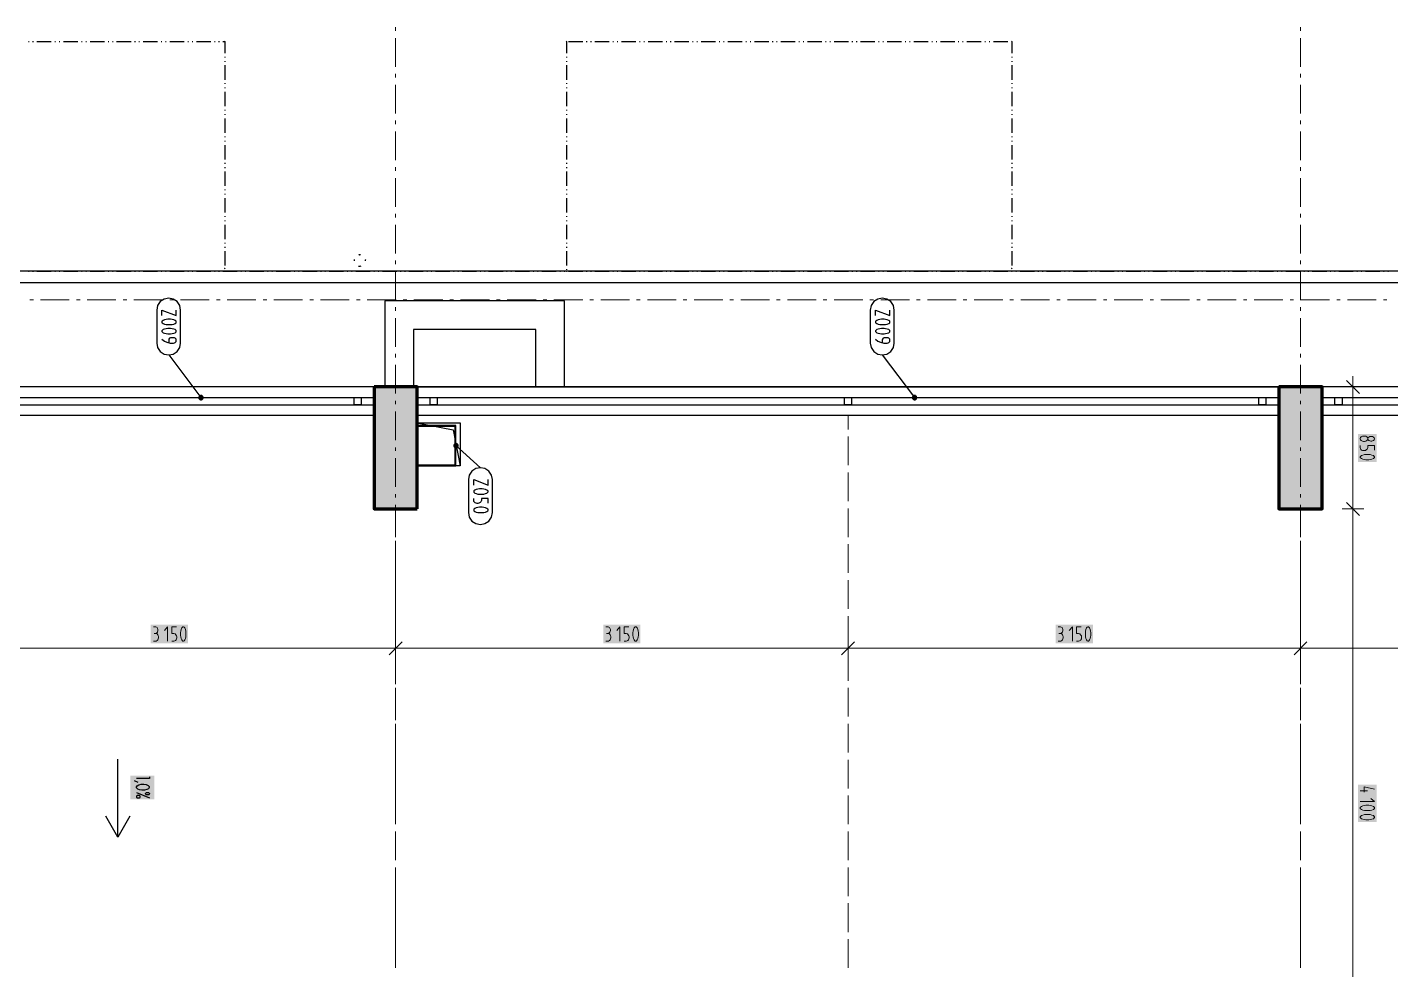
# Model space of a CAD drawing. Header units: millimetres. Extents: x 0 to 594, y 0 to 420.
# Drawn here: x 279.8 to 354.6, y 264.5 to 316.1 of the extents above; entities that cross this region are included whole.
import ezdxf

# ---------------------------------------------------------------- set-up
doc = ezdxf.new("R2010")
doc.units = ezdxf.units.MM
doc.header["$LTSCALE"] = 8
for name, color, linetype in [('PDF_2D-spady', 7, 'Continuous'), ('PDF_CTU', 7, 'Continuous'), ('PDF_Dokresleni nad rovinou rezu', 7, 'Continuous'), ('PDF_Dopravni znaceni', 7, 'Continuous'), ('PDF_Klempirske vyrobky', 7, 'Continuous'), ('PDF_Koty delkove', 7, 'Continuous'), ('PDF_Obecne 0.25', 7, 'Continuous'), ('PDF_Osy hlavni', 7, 'Continuous'), ('PDF_Popis Zamecnicke vyrobky', 7, 'Continuous'), ('PDF_Prostupy', 7, 'Continuous'), ('PDF_Rastr', 7, 'Continuous'), ('PDF_Steny vnitrni', 7, 'Continuous'), ('PDF_Zamecnicke vyrobky', 7, 'Continuous')]:
    doc.layers.add(name, color=color, linetype=linetype)

msp = doc.modelspace()

# ---------------------------------------------------------------- linework, layer by layer
at = {"layer": 'PDF_2D-spady', "lineweight": 25}
for points in [[(285.451, 272.883), (284.795, 271.746), (284.795, 276.011)], [(285.688, 274.842), (285.877, 274.759)], [(286.515, 275.043), (286.515, 274.96), (285.806, 274.96)], [(285.806, 274.192), (286.515, 273.885)], [(285.983, 273.897), (286.007, 273.92), (286.019, 273.944), (286.019, 273.968), (286.007, 273.991), (285.983, 274.015), (285.948, 274.027), (285.877, 274.027), (285.842, 274.015), (285.818, 273.991), (285.806, 273.968)], [(285.806, 273.968), (285.806, 273.944), (285.818, 273.92), (285.842, 273.897), (285.877, 273.885), (285.948, 273.885), (285.983, 273.897)], [(284.795, 271.746), (284.138, 272.883)]]:
    msp.add_lwpolyline(points, dxfattribs=at)
msp.add_lwpolyline([(286.374, 274.05), (286.337, 274.062), (286.314, 274.085), (286.302, 274.109), (286.302, 274.133), (286.314, 274.156), (286.337, 274.18), (286.374, 274.192), (286.444, 274.192), (286.479, 274.18), (286.503, 274.156), (286.515, 274.133), (286.515, 274.109), (286.503, 274.085), (286.479, 274.062), (286.444, 274.05)], close=True, dxfattribs=at)
msp.add_ellipse((286.16, 274.476), major_axis=(0.358, 0), ratio=0.464597, start_param=4.973928205237162, end_param=11.25711351241675, dxfattribs=at)
at = {"layer": 'PDF_2D-spady', "color": 7, "lineweight": 25, "true_color": 0xffffff, "transparency": 33554559}
msp.add_solid([(285.475, 275.114), (285.475, 273.814), (286.798, 275.114), (286.798, 273.814)], dxfattribs=at)
at = {"layer": 'PDF_CTU', "lineweight": 25}
for points in [[(396.91, 302.764), (99.429, 302.764)], [(396.91, 302.134), (99.429, 302.134)]]:
    msp.add_lwpolyline(points, dxfattribs=at)
at = {"layer": 'PDF_Dokresleni nad rovinou rezu', "lineweight": 25}
for points in [[(279.882, 315.36), (279.921, 315.36)], [(280.118, 315.36), (280.157, 315.36)], [(280.354, 315.36), (281.142, 315.36)], [(281.339, 315.36), (281.378, 315.36)], [(281.575, 315.36), (281.614, 315.36)], [(281.811, 315.36), (282.598, 315.36)], [(282.795, 315.36), (282.835, 315.36)], [(283.031, 315.36), (283.071, 315.36)], [(283.268, 315.36), (284.055, 315.36)], [(284.252, 315.36), (284.291, 315.36)], [(284.488, 315.36), (284.527, 315.36)], [(284.724, 315.36), (285.512, 315.36)], [(285.709, 315.36), (285.748, 315.36)], [(285.945, 315.36), (285.984, 315.36)], [(286.181, 315.36), (286.968, 315.36)], [(287.165, 315.36), (287.205, 315.36)], [(287.402, 315.36), (287.441, 315.36)], [(287.638, 315.36), (288.425, 315.36)], [(288.622, 315.36), (288.661, 315.36)], [(288.858, 315.36), (288.898, 315.36)], [(289.094, 315.36), (289.882, 315.36)], [(290.079, 315.36), (290.118, 315.36)], [(290.315, 315.36), (290.354, 315.36)], [(290.551, 315.36), (290.65, 315.36), (290.65, 314.724)], [(309.39, 315.36), (309.39, 314.724)], [(309.488, 315.36), (310.276, 315.36)], [(310.472, 315.36), (310.512, 315.36)], [(310.709, 315.36), (310.748, 315.36)], [(310.945, 315.36), (311.732, 315.36)], [(311.929, 315.36), (311.968, 315.36)], [(312.165, 315.36), (312.205, 315.36)], [(312.401, 315.36), (313.189, 315.36)], [(313.386, 315.36), (313.425, 315.36)], [(313.622, 315.36), (313.661, 315.36)], [(313.858, 315.36), (314.646, 315.36)], [(314.842, 315.36), (314.882, 315.36)], [(315.079, 315.36), (315.118, 315.36)], [(315.315, 315.36), (316.102, 315.36)], [(316.299, 315.36), (316.338, 315.36)], [(316.535, 315.36), (316.575, 315.36)], [(316.772, 315.36), (317.559, 315.36)], [(317.756, 315.36), (317.795, 315.36)], [(317.992, 315.36), (318.031, 315.36)], [(318.228, 315.36), (319.016, 315.36)], [(319.212, 315.36), (319.252, 315.36)], [(319.449, 315.36), (319.488, 315.36)], [(319.685, 315.36), (320.472, 315.36)], [(320.669, 315.36), (320.709, 315.36)], [(320.905, 315.36), (320.945, 315.36)], [(321.142, 315.36), (321.929, 315.36)], [(322.126, 315.36), (322.165, 315.36)], [(322.362, 315.36), (322.401, 315.36)], [(322.598, 315.36), (323.386, 315.36)], [(323.583, 315.36), (323.622, 315.36)], [(323.819, 315.36), (323.858, 315.36)], [(324.055, 315.36), (324.842, 315.36)], [(325.039, 315.36), (325.079, 315.36)], [(325.275, 315.36), (325.315, 315.36)], [(325.512, 315.36), (326.299, 315.36)], [(326.496, 315.36), (326.535, 315.36)], [(326.732, 315.36), (326.772, 315.36)], [(326.968, 315.36), (327.756, 315.36)], [(327.953, 315.36), (327.992, 315.36)], [(328.189, 315.36), (328.228, 315.36)], [(328.425, 315.36), (329.212, 315.36)], [(329.409, 315.36), (329.449, 315.36)], [(329.646, 315.36), (329.685, 315.36)], [(329.882, 315.36), (330.669, 315.36)], [(330.866, 315.36), (330.905, 315.36)], [(331.102, 315.36), (331.142, 315.36)], [(331.338, 315.36), (332.126, 315.36)], [(332.323, 315.36), (332.362, 315.36)], [(332.559, 315.36), (332.598, 315.36)], [(332.795, 315.36), (333.583, 315.36)], [(333.779, 315.36), (333.8, 315.36), (333.8, 314.724)], [(290.65, 314.528), (290.65, 314.488)], [(290.65, 314.291), (290.65, 314.252)], [(290.65, 314.055), (290.65, 313.268)], [(309.39, 314.528), (309.39, 314.488)], [(309.39, 314.291), (309.39, 314.252)], [(309.39, 314.055), (309.39, 313.268)], [(333.8, 314.528), (333.8, 314.488)], [(333.8, 314.291), (333.8, 314.252)], [(333.8, 314.055), (333.8, 313.268)], [(290.65, 313.071), (290.65, 313.032)], [(290.65, 312.835), (290.65, 312.795)], [(290.65, 312.599), (290.65, 311.811)], [(309.39, 313.071), (309.39, 313.032)], [(309.39, 312.835), (309.39, 312.795)], [(309.39, 312.599), (309.39, 311.811)], [(333.8, 313.071), (333.8, 313.032)], [(333.8, 312.835), (333.8, 312.795)], [(333.8, 312.599), (333.8, 311.811)], [(290.65, 311.614), (290.65, 311.575)], [(290.65, 311.378), (290.65, 311.339)], [(290.65, 311.142), (290.65, 310.354)], [(309.39, 311.614), (309.39, 311.575)], [(309.39, 311.378), (309.39, 311.339)], [(309.39, 311.142), (309.39, 310.354)], [(333.8, 311.614), (333.8, 311.575)], [(333.8, 311.378), (333.8, 311.339)], [(333.8, 311.142), (333.8, 310.354)], [(290.65, 310.158), (290.65, 310.118)], [(290.65, 309.921), (290.65, 309.882)], [(290.65, 309.685), (290.65, 308.898)], [(309.39, 310.158), (309.39, 310.118)], [(309.39, 309.921), (309.39, 309.882)], [(309.39, 309.685), (309.39, 308.898)], [(333.8, 310.158), (333.8, 310.118)], [(333.8, 309.921), (333.8, 309.882)], [(333.8, 309.685), (333.8, 308.898)], [(290.65, 308.701), (290.65, 308.661)], [(290.65, 308.465), (290.65, 308.425)], [(290.65, 308.228), (290.65, 307.441)], [(309.39, 308.701), (309.39, 308.661)], [(309.39, 308.465), (309.39, 308.425)], [(309.39, 308.228), (309.39, 307.441)], [(333.8, 308.701), (333.8, 308.661)], [(333.8, 308.465), (333.8, 308.425)], [(333.8, 308.228), (333.8, 307.441)], [(290.65, 307.244), (290.65, 307.205)], [(309.39, 307.244), (309.39, 307.205)], [(333.8, 307.244), (333.8, 307.205)], [(290.65, 307.008), (290.65, 306.969)], [(290.65, 306.772), (290.65, 305.984)], [(309.39, 307.008), (309.39, 306.969)], [(309.39, 306.772), (309.39, 305.984)], [(333.8, 307.008), (333.8, 306.969)], [(333.8, 306.772), (333.8, 305.984)], [(290.65, 305.787), (290.65, 305.748)], [(309.39, 305.787), (309.39, 305.748)], [(333.8, 305.787), (333.8, 305.748)], [(290.65, 305.551), (290.65, 305.512)], [(290.65, 305.315), (290.65, 304.528)], [(309.39, 305.551), (309.39, 305.512)], [(309.39, 305.315), (309.39, 304.528)], [(333.8, 305.551), (333.8, 305.512)], [(333.8, 305.315), (333.8, 304.528)], [(290.65, 304.331), (290.65, 304.291)], [(309.39, 304.331), (309.39, 304.291)], [(333.8, 304.331), (333.8, 304.291)], [(290.65, 304.095), (290.65, 304.055)], [(290.65, 303.858), (290.65, 303.071)], [(309.39, 304.095), (309.39, 304.055)], [(309.39, 303.858), (309.39, 303.071)], [(333.8, 304.095), (333.8, 304.055)], [(333.8, 303.858), (333.8, 303.071)], [(279.882, 302.764), (279.921, 302.764)], [(280.118, 302.764), (280.157, 302.764)], [(280.354, 302.764), (281.142, 302.764)], [(281.339, 302.764), (281.378, 302.764)], [(281.575, 302.764), (281.614, 302.764)], [(281.811, 302.764), (282.598, 302.764)], [(282.795, 302.764), (282.835, 302.764)], [(283.031, 302.764), (283.071, 302.764)], [(283.268, 302.764), (284.055, 302.764)], [(284.252, 302.764), (284.291, 302.764)], [(284.488, 302.764), (284.527, 302.764)], [(284.724, 302.764), (285.512, 302.764)], [(285.709, 302.764), (285.748, 302.764)], [(285.945, 302.764), (285.984, 302.764)], [(286.181, 302.764), (286.968, 302.764)], [(287.165, 302.764), (287.205, 302.764)], [(287.402, 302.764), (287.441, 302.764)], [(287.638, 302.764), (288.425, 302.764)], [(288.622, 302.764), (288.661, 302.764)], [(288.858, 302.764), (288.898, 302.764)], [(289.094, 302.764), (289.882, 302.764)], [(290.079, 302.764), (290.118, 302.764)], [(290.315, 302.764), (290.354, 302.764)], [(290.551, 302.764), (291.339, 302.764)], [(291.535, 302.764), (291.575, 302.764)], [(291.772, 302.764), (291.811, 302.764)], [(292.008, 302.764), (292.795, 302.764)], [(292.992, 302.764), (293.031, 302.764)], [(293.228, 302.764), (293.268, 302.764)], [(293.464, 302.764), (294.252, 302.764)], [(294.449, 302.764), (294.488, 302.764)], [(294.685, 302.764), (294.724, 302.764)], [(294.921, 302.764), (295.709, 302.764)], [(295.905, 302.764), (295.945, 302.764)], [(296.142, 302.764), (296.181, 302.764)], [(296.378, 302.764), (297.165, 302.764)], [(297.362, 302.764), (297.401, 302.764)], [(297.598, 302.764), (297.638, 302.764)], [(297.835, 302.764), (298.622, 302.764)], [(298.819, 302.764), (298.858, 302.764)], [(299.055, 302.764), (299.094, 302.764)], [(299.291, 302.764), (300.079, 302.764)], [(300.276, 302.764), (300.315, 302.764)], [(300.512, 302.764), (300.551, 302.764)], [(300.748, 302.764), (301.535, 302.764)], [(301.732, 302.764), (301.772, 302.764)], [(301.968, 302.764), (302.008, 302.764)], [(302.205, 302.764), (302.992, 302.764)], [(303.189, 302.764), (303.228, 302.764)], [(303.425, 302.764), (303.464, 302.764)], [(303.661, 302.764), (304.449, 302.764)], [(304.646, 302.764), (304.685, 302.764)], [(304.882, 302.764), (304.921, 302.764)], [(305.118, 302.764), (305.905, 302.764)], [(306.102, 302.764), (306.142, 302.764)], [(306.339, 302.764), (306.378, 302.764)], [(306.575, 302.764), (307.362, 302.764)], [(307.559, 302.764), (307.598, 302.764)], [(307.795, 302.764), (307.835, 302.764)], [(308.031, 302.764), (308.819, 302.764)], [(309.016, 302.764), (309.055, 302.764)], [(309.252, 302.764), (309.291, 302.764)], [(309.39, 302.874), (309.39, 302.835)], [(309.488, 302.764), (310.276, 302.764)], [(310.472, 302.764), (310.512, 302.764)], [(310.709, 302.764), (310.748, 302.764)], [(310.945, 302.764), (311.732, 302.764)], [(311.929, 302.764), (311.968, 302.764)], [(312.165, 302.764), (312.205, 302.764)], [(312.401, 302.764), (313.189, 302.764)], [(313.386, 302.764), (313.425, 302.764)], [(313.622, 302.764), (313.661, 302.764)], [(313.858, 302.764), (314.646, 302.764)], [(314.842, 302.764), (314.882, 302.764)], [(315.079, 302.764), (315.118, 302.764)], [(315.315, 302.764), (316.102, 302.764)], [(316.299, 302.764), (316.338, 302.764)], [(316.535, 302.764), (316.575, 302.764)], [(316.772, 302.764), (317.559, 302.764)], [(317.756, 302.764), (317.795, 302.764)], [(317.992, 302.764), (318.031, 302.764)], [(318.228, 302.764), (319.016, 302.764)], [(319.212, 302.764), (319.252, 302.764)], [(319.449, 302.764), (319.488, 302.764)], [(319.685, 302.764), (320.472, 302.764)], [(320.669, 302.764), (320.709, 302.764)], [(320.905, 302.764), (320.945, 302.764)], [(321.142, 302.764), (321.929, 302.764)], [(322.126, 302.764), (322.165, 302.764)], [(322.362, 302.764), (322.401, 302.764)], [(322.598, 302.764), (323.386, 302.764)], [(323.583, 302.764), (323.622, 302.764)], [(323.819, 302.764), (323.858, 302.764)], [(324.055, 302.764), (324.842, 302.764)], [(325.039, 302.764), (325.079, 302.764)], [(325.275, 302.764), (325.315, 302.764)], [(325.512, 302.764), (326.299, 302.764)], [(326.496, 302.764), (326.535, 302.764)], [(326.732, 302.764), (326.772, 302.764)], [(326.968, 302.764), (327.756, 302.764)], [(327.953, 302.764), (327.992, 302.764)], [(328.189, 302.764), (328.228, 302.764)], [(328.425, 302.764), (329.212, 302.764)], [(329.409, 302.764), (329.449, 302.764)], [(329.646, 302.764), (329.685, 302.764)], [(329.882, 302.764), (330.669, 302.764)], [(330.866, 302.764), (330.905, 302.764)], [(331.102, 302.764), (331.142, 302.764)], [(331.338, 302.764), (332.126, 302.764)], [(332.323, 302.764), (332.362, 302.764)], [(332.559, 302.764), (332.598, 302.764)], [(332.795, 302.764), (333.583, 302.764)], [(333.779, 302.764), (333.819, 302.764)], [(334.016, 302.764), (334.055, 302.764)], [(334.252, 302.764), (335.039, 302.764)], [(335.236, 302.764), (335.275, 302.764)], [(335.472, 302.764), (335.512, 302.764)], [(335.709, 302.764), (336.496, 302.764)], [(336.693, 302.764), (336.732, 302.764)], [(336.929, 302.764), (336.968, 302.764)], [(337.165, 302.764), (337.953, 302.764)], [(338.149, 302.764), (338.189, 302.764)], [(338.386, 302.764), (338.425, 302.764)], [(338.622, 302.764), (339.409, 302.764)], [(339.606, 302.764), (339.646, 302.764)], [(339.842, 302.764), (339.882, 302.764)], [(340.079, 302.764), (340.866, 302.764)], [(341.063, 302.764), (341.102, 302.764)], [(341.299, 302.764), (341.338, 302.764)], [(341.535, 302.764), (342.323, 302.764)], [(342.52, 302.764), (342.559, 302.764)], [(342.756, 302.764), (342.795, 302.764)], [(342.992, 302.764), (343.779, 302.764)], [(343.976, 302.764), (344.016, 302.764)], [(344.212, 302.764), (344.252, 302.764)], [(344.449, 302.764), (345.236, 302.764)], [(345.433, 302.764), (345.472, 302.764)], [(345.669, 302.764), (345.709, 302.764)], [(345.905, 302.764), (346.693, 302.764)], [(346.89, 302.764), (346.929, 302.764)], [(347.126, 302.764), (347.165, 302.764)], [(347.362, 302.764), (348.149, 302.764)], [(348.346, 302.764), (348.386, 302.764)], [(348.583, 302.764), (348.622, 302.764)], [(348.819, 302.764), (349.606, 302.764)], [(349.803, 302.764), (349.842, 302.764)], [(350.039, 302.764), (350.079, 302.764)], [(350.275, 302.764), (351.063, 302.764)], [(351.26, 302.764), (351.299, 302.764)], [(351.496, 302.764), (351.535, 302.764)], [(351.732, 302.764), (352.52, 302.764)], [(352.716, 302.764), (352.756, 302.764)], [(352.953, 302.764), (352.992, 302.764)], [(353.189, 302.764), (353.976, 302.764)], [(354.173, 302.764), (354.212, 302.764)], [(354.409, 302.764), (354.449, 302.764)]]:
    msp.add_lwpolyline(points, dxfattribs=at)
at = {"layer": 'PDF_Dokresleni nad rovinou rezu', "lineweight": 25, "transparency": 33554559}
for points in [[(290.65, 315.409), (290.699, 315.36), (290.601, 315.36), (290.65, 315.311)], [(290.601, 315.36), (290.65, 315.409), (290.65, 315.311), (290.699, 315.36)], [(309.341, 315.36), (309.39, 315.409), (309.39, 315.311), (309.439, 315.36)], [(309.39, 315.409), (309.439, 315.36), (309.341, 315.36), (309.39, 315.311)], [(333.8, 315.409), (333.849, 315.36), (333.75, 315.36), (333.8, 315.311)], [(333.75, 315.36), (333.8, 315.409), (333.8, 315.311), (333.849, 315.36)], [(290.65, 302.971), (290.699, 302.921), (290.601, 302.921), (290.65, 302.872)], [(309.39, 302.811), (309.439, 302.762), (309.341, 302.762), (309.39, 302.713)], [(333.8, 302.97), (333.849, 302.921), (333.75, 302.921), (333.8, 302.872)]]:
    msp.add_solid(points, dxfattribs=at)
at = {"layer": 'PDF_Dopravni znaceni', "lineweight": 18}
for points in [[(324.823, 294.85), (324.823, 294.095)], [(324.823, 293.701), (324.823, 292.126)], [(324.823, 291.732), (324.823, 290.158)], [(300.02, 289.732), (300.02, 288.189)], [(324.823, 289.764), (324.823, 288.189)], [(349.626, 289.732), (349.626, 288.189)], [(300.02, 287.795), (300.02, 286.221)], [(324.823, 287.795), (324.823, 286.221)], [(349.626, 287.795), (349.626, 286.221)], [(300.02, 285.827), (300.02, 284.252)], [(324.823, 285.827), (324.823, 284.252)], [(349.626, 285.827), (349.626, 284.252)], [(300.02, 283.858), (300.02, 282.284)], [(324.823, 283.858), (324.823, 282.284)], [(349.626, 283.858), (349.626, 282.284)], [(300.02, 281.89), (300.02, 280.315)], [(324.823, 281.89), (324.823, 280.315)], [(349.626, 281.89), (349.626, 280.315)], [(300.02, 279.921), (300.02, 278.347)], [(324.823, 279.921), (324.823, 278.347)], [(349.626, 279.921), (349.626, 278.347)], [(300.02, 277.953), (300.02, 276.378)], [(324.823, 277.953), (324.823, 276.378)], [(349.626, 277.953), (349.626, 276.378)], [(300.02, 275.984), (300.02, 274.41)], [(324.823, 275.984), (324.823, 274.41)], [(349.626, 275.984), (349.626, 274.41)], [(300.02, 274.016), (300.02, 272.441)], [(324.823, 274.016), (324.823, 272.441)], [(349.626, 274.016), (349.626, 272.441)], [(300.02, 272.047), (300.02, 270.473)], [(324.823, 272.047), (324.823, 270.473)], [(349.626, 272.047), (349.626, 270.473)], [(300.02, 270.079), (300.02, 268.504)], [(324.823, 270.079), (324.823, 268.504)], [(349.626, 270.079), (349.626, 268.504)], [(300.02, 268.11), (300.02, 266.536)], [(324.823, 268.11), (324.823, 266.536)], [(349.626, 268.11), (349.626, 266.536)], [(300.02, 266.142), (300.02, 264.567)], [(324.823, 266.142), (324.823, 264.567)], [(349.626, 266.142), (349.626, 264.567)]]:
    msp.add_lwpolyline(points, dxfattribs=at)
at = {"layer": 'PDF_Dopravni znaceni', "lineweight": 18, "transparency": 33554559}
for points in [[(324.823, 294.886), (324.858, 294.85), (324.788, 294.85), (324.823, 294.815)], [(300.02, 289.768), (300.055, 289.732), (299.984, 289.732), (300.02, 289.697)], [(349.626, 289.768), (349.662, 289.732), (349.591, 289.732), (349.626, 289.697)]]:
    msp.add_solid(points, dxfattribs=at)
at = {"layer": 'PDF_Klempirske vyrobky', "lineweight": 25}
for points in [[(298.089, 303.66), (298.021, 303.666)], [(297.747, 303.41), (297.739, 303.331)], [(297.975, 303.049), (298.051, 303.038)], [(298.051, 303.038), (298.082, 303.039), (298.128, 303.053)], [(298.36, 303.334), (298.365, 303.384)]]:
    msp.add_lwpolyline(points, dxfattribs=at)
at = {"layer": 'PDF_Klempirske vyrobky', "lineweight": 25, "transparency": 33554559}
for points in [[(298.068, 303.681), (298.035, 303.619), (298.006, 303.713), (297.974, 303.652)], [(298.379, 303.336), (298.318, 303.369), (298.412, 303.398), (298.351, 303.431)]]:
    msp.add_solid(points, dxfattribs=at)
at = {"layer": 'PDF_Koty delkove', "lineweight": 18}
for points in [[(352.152, 296.779), (352.86, 296.071)], [(352.506, 296.425), (352.506, 297.016)], [(351.915, 296.425), (352.506, 296.425), (353.097, 296.425)], [(352.506, 296.425), (352.506, 294.237), (352.506, 289.732), (352.506, 257.449), (352.506, 251.15), (352.506, 203.906), (352.506, 197.606), (352.506, 165.323), (352.506, 159.024)], [(353.687, 292.952), (353.687, 293.204), (353.32, 293.204), (353.32, 293.099), (353.293, 293.026), (353.254, 292.984), (353.189, 292.942), (353.137, 292.931), (353.084, 292.931), (353.031, 292.942), (352.979, 292.963), (352.94, 292.994), (352.913, 293.036), (352.9, 293.099), (352.9, 293.204)], [(353.32, 293.624), (353.334, 293.645), (353.373, 293.677), (353.425, 293.697), (353.478, 293.708), (353.53, 293.708)], [(353.53, 293.708), (353.582, 293.697), (353.635, 293.677), (353.674, 293.634), (353.687, 293.603), (353.687, 293.561), (353.674, 293.53), (353.635, 293.488), (353.582, 293.467), (353.53, 293.456), (353.478, 293.456), (353.425, 293.467), (353.373, 293.488), (353.334, 293.519), (353.32, 293.54)], [(353.215, 292.428), (353.373, 292.428), (353.451, 292.438), (353.543, 292.459), (353.622, 292.491), (353.674, 292.532), (353.687, 292.554), (353.687, 292.595), (353.674, 292.617), (353.622, 292.658), (353.543, 292.69), (353.451, 292.711), (353.373, 292.722), (353.215, 292.722), (353.137, 292.711), (353.045, 292.69), (352.966, 292.658), (352.913, 292.617), (352.9, 292.595), (352.9, 292.554), (352.913, 292.532), (352.966, 292.491), (353.045, 292.459)], [(353.045, 292.459), (353.137, 292.438), (353.215, 292.428)], [(352.152, 290.087), (352.86, 289.378)], [(351.915, 289.732), (352.506, 289.732), (353.097, 289.732)], [(286.737, 283.272), (286.863, 283.272), (286.905, 283.259), (286.947, 283.233), (286.968, 283.193), (286.989, 283.115), (286.989, 283.063), (286.968, 282.984), (286.926, 282.931), (286.863, 282.905), (286.779, 282.905)], [(286.737, 282.485), (286.884, 282.485), (286.936, 282.511), (286.978, 282.551), (286.999, 282.616), (287.01, 282.669), (287.01, 282.722), (286.999, 282.787), (286.978, 282.839), (286.936, 282.878), (286.863, 282.905)], [(287.514, 282.485), (287.514, 283.272), (287.346, 283.063)], [(287.997, 283.272), (287.745, 283.272), (287.745, 282.905), (287.85, 282.905), (287.923, 282.878), (287.965, 282.839), (288.007, 282.774), (288.018, 282.722), (288.018, 282.669), (288.007, 282.616), (287.986, 282.564), (287.955, 282.525), (287.913, 282.498), (287.85, 282.485), (287.745, 282.485)], [(300.02, 281.5), (300.02, 282.091), (300.02, 282.681)], [(311.54, 283.272), (311.666, 283.272), (311.708, 283.259), (311.75, 283.233), (311.771, 283.193), (311.792, 283.115), (311.792, 283.063), (311.771, 282.984), (311.729, 282.931), (311.666, 282.905), (311.582, 282.905)], [(311.54, 282.485), (311.687, 282.485), (311.739, 282.511), (311.781, 282.551), (311.802, 282.616), (311.813, 282.669), (311.813, 282.722), (311.802, 282.787), (311.781, 282.839), (311.739, 282.878), (311.666, 282.905)], [(312.317, 282.485), (312.317, 283.272), (312.149, 283.063)], [(312.8, 283.272), (312.548, 283.272), (312.548, 282.905), (312.653, 282.905), (312.726, 282.878), (312.768, 282.839), (312.81, 282.774), (312.821, 282.722), (312.821, 282.669), (312.81, 282.616), (312.789, 282.564), (312.758, 282.525), (312.716, 282.498), (312.653, 282.485), (312.548, 282.485)], [(313.325, 282.8), (313.325, 282.958), (313.314, 283.036), (313.293, 283.128), (313.262, 283.207), (313.22, 283.259), (313.199, 283.272), (313.157, 283.272), (313.136, 283.259), (313.094, 283.207), (313.063, 283.128), (313.041, 283.036), (313.03, 282.958), (313.03, 282.8), (313.041, 282.722)], [(313.041, 282.722), (313.063, 282.63), (313.094, 282.551), (313.136, 282.498), (313.157, 282.485), (313.199, 282.485), (313.22, 282.498), (313.262, 282.551), (313.293, 282.63), (313.314, 282.722), (313.325, 282.8)], [(324.823, 282.091), (324.823, 282.681)], [(336.343, 283.272), (336.469, 283.272), (336.511, 283.259), (336.553, 283.233), (336.574, 283.193), (336.595, 283.115), (336.595, 283.063), (336.574, 282.984), (336.532, 282.931), (336.469, 282.905), (336.385, 282.905)], [(336.343, 282.485), (336.49, 282.485), (336.542, 282.511), (336.584, 282.551), (336.605, 282.616), (336.616, 282.669), (336.616, 282.722), (336.605, 282.787), (336.584, 282.839), (336.542, 282.878), (336.469, 282.905)], [(337.12, 282.485), (337.12, 283.272), (336.952, 283.063)], [(337.603, 283.272), (337.351, 283.272), (337.351, 282.905), (337.456, 282.905), (337.529, 282.878), (337.571, 282.839), (337.613, 282.774), (337.624, 282.722), (337.624, 282.669), (337.613, 282.616), (337.592, 282.564), (337.561, 282.525), (337.519, 282.498), (337.456, 282.485), (337.351, 282.485)], [(338.065, 283.207), (338.023, 283.259), (338.002, 283.272), (337.96, 283.272), (337.939, 283.259), (337.897, 283.207), (337.866, 283.128), (337.844, 283.036), (337.834, 282.958), (337.834, 282.8), (337.844, 282.722), (337.866, 282.63), (337.897, 282.551), (337.939, 282.498), (337.96, 282.485), (338.002, 282.485), (338.023, 282.498), (338.065, 282.551), (338.096, 282.63), (338.117, 282.722), (338.128, 282.8)], [(338.128, 282.8), (338.128, 282.958), (338.117, 283.036), (338.096, 283.128), (338.065, 283.207)], [(349.626, 281.5), (349.626, 282.091), (349.626, 282.681)], [(275.217, 282.091), (300.02, 282.091), (324.823, 282.091), (349.626, 282.091), (369.705, 282.091), (388.602, 282.091), (397.54, 282.091), (398.13, 282.091)], [(299.666, 281.737), (300.374, 282.445)], [(324.469, 281.737), (325.177, 282.445)], [(324.823, 282.091), (324.823, 281.5)], [(349.272, 281.737), (349.981, 282.445)], [(353.11, 274.199), (353.11, 274.493), (353.687, 274.367)], [(352.9, 274.283), (353.293, 274.283)], [(352.9, 273.695), (353.687, 273.695), (353.478, 273.863)], [(353.215, 272.687), (353.373, 272.687), (353.451, 272.698), (353.543, 272.719), (353.622, 272.75), (353.674, 272.792), (353.687, 272.813), (353.687, 272.855), (353.674, 272.876), (353.622, 272.918), (353.543, 272.949), (353.451, 272.971), (353.373, 272.982), (353.215, 272.982), (353.137, 272.971), (353.045, 272.949), (352.966, 272.918), (352.913, 272.876), (352.9, 272.855), (352.9, 272.813)], [(352.9, 272.813), (352.913, 272.792), (352.966, 272.75), (353.045, 272.719), (353.137, 272.698), (353.215, 272.687)]]:
    msp.add_lwpolyline(points, dxfattribs=at)
for points in [[(353.084, 293.435), (353.137, 293.435), (353.202, 293.446), (353.267, 293.477), (353.307, 293.519), (353.32, 293.54), (353.32, 293.624), (353.307, 293.645), (353.267, 293.687), (353.202, 293.719), (353.137, 293.73), (353.084, 293.73), (353.019, 293.719), (352.952, 293.687), (352.913, 293.645), (352.9, 293.603), (352.9, 293.561), (352.913, 293.519), (352.952, 293.477), (353.019, 293.446)], [(288.521, 282.8), (288.521, 282.958), (288.511, 283.036), (288.49, 283.128), (288.458, 283.207), (288.417, 283.259), (288.395, 283.272), (288.354, 283.272), (288.332, 283.259), (288.291, 283.207), (288.259, 283.128), (288.238, 283.036), (288.227, 282.958), (288.227, 282.8), (288.238, 282.722), (288.259, 282.63), (288.291, 282.551), (288.332, 282.498), (288.354, 282.485), (288.395, 282.485), (288.417, 282.498), (288.458, 282.551), (288.49, 282.63), (288.511, 282.722)], [(353.215, 273.191), (353.373, 273.191), (353.451, 273.202), (353.543, 273.223), (353.622, 273.254), (353.674, 273.296), (353.687, 273.317), (353.687, 273.359), (353.674, 273.38), (353.622, 273.422), (353.543, 273.453), (353.451, 273.475), (353.373, 273.486), (353.215, 273.486), (353.137, 273.475), (353.045, 273.453), (352.966, 273.422), (352.913, 273.38), (352.9, 273.359), (352.9, 273.317), (352.913, 273.296), (352.966, 273.254), (353.045, 273.223), (353.137, 273.202)]]:
    msp.add_lwpolyline(points, close=True, dxfattribs=at)
at = {"layer": 'PDF_Koty delkove', "color": 7, "lineweight": 25, "true_color": 0xffffff, "transparency": 33554559}
for points in [[(352.782, 293.848), (352.782, 292.31), (353.805, 293.848), (353.805, 292.31)], [(352.782, 274.612), (352.782, 272.57), (353.805, 274.612), (353.805, 272.57)]]:
    msp.add_solid(points, dxfattribs=at)
at = {"layer": 'PDF_Koty delkove', "color": 7, "lineweight": 18, "true_color": 0xffffff, "transparency": 33554559}
for points in [[(286.597, 282.367), (288.639, 282.367), (286.597, 283.39), (288.639, 283.39)], [(311.4, 282.367), (313.442, 282.367), (311.4, 283.39), (313.442, 283.39)], [(336.204, 282.367), (338.246, 282.367), (336.204, 283.39), (338.246, 283.39)]]:
    msp.add_solid(points, dxfattribs=at)
at = {"layer": 'PDF_Obecne 0.25', "lineweight": 25}
for points in [[(309.272, 296.425), (309.272, 301.15), (299.429, 301.15), (299.429, 296.425)], [(307.697, 296.425), (307.697, 299.575), (301.004, 299.575), (301.004, 296.425)], [(298.839, 296.425), (251.595, 296.425)], [(382.303, 296.425), (350.807, 296.425)], [(298.839, 294.85), (251.595, 294.85)], [(348.445, 294.85), (301.201, 294.85)], [(382.303, 294.85), (350.807, 294.85)]]:
    msp.add_lwpolyline(points, dxfattribs=at)
msp.add_lwpolyline([(301.201, 296.425), (348.445, 296.425)], close=True, dxfattribs=at)
at = {"layer": 'PDF_Osy hlavni', "lineweight": 18}
for points in [[(300.02, 316.142), (300.02, 315.945)], [(300.02, 315.551), (300.02, 313.976)], [(349.626, 316.142), (349.626, 315.945)], [(349.626, 315.551), (349.626, 313.976)], [(300.02, 313.583), (300.02, 313.386)], [(349.626, 313.583), (349.626, 313.386)], [(300.02, 312.992), (300.02, 311.417)], [(349.626, 312.992), (349.626, 311.417)], [(300.02, 311.024), (300.02, 310.827)], [(349.626, 311.024), (349.626, 310.827)], [(300.02, 310.433), (300.02, 308.858)], [(349.626, 310.433), (349.626, 308.858)], [(300.02, 308.465), (300.02, 308.268)], [(349.626, 308.465), (349.626, 308.268)], [(300.02, 307.874), (300.02, 306.299)], [(349.626, 307.874), (349.626, 306.299)], [(300.02, 305.906), (300.02, 305.709)], [(349.626, 305.906), (349.626, 305.709)], [(300.02, 305.315), (300.02, 303.74)], [(349.626, 305.315), (349.626, 303.74)], [(300.02, 303.347), (300.02, 303.15)], [(300.02, 302.756), (300.02, 301.181)], [(349.626, 303.347), (349.626, 303.15)], [(349.626, 302.756), (349.626, 301.181)], [(279.961, 301.189), (280.157, 301.189)], [(280.551, 301.189), (282.126, 301.189)], [(282.52, 301.189), (282.716, 301.189)], [(283.11, 301.189), (284.685, 301.189)], [(285.079, 301.189), (285.276, 301.189)], [(285.669, 301.189), (287.244, 301.189)], [(287.638, 301.189), (287.835, 301.189)], [(288.228, 301.189), (289.803, 301.189)], [(290.197, 301.189), (290.394, 301.189)], [(290.787, 301.189), (292.362, 301.189)], [(292.756, 301.189), (292.953, 301.189)], [(293.346, 301.189), (294.921, 301.189)], [(295.315, 301.189), (295.512, 301.189)], [(295.905, 301.189), (297.48, 301.189)], [(297.874, 301.189), (298.071, 301.189)], [(298.464, 301.189), (300.039, 301.189)], [(300.02, 300.787), (300.02, 300.591)], [(300.433, 301.189), (300.63, 301.189)], [(301.024, 301.189), (302.598, 301.189)], [(302.992, 301.189), (303.189, 301.189)], [(303.583, 301.189), (305.157, 301.189)], [(305.551, 301.189), (305.748, 301.189)], [(306.142, 301.189), (307.716, 301.189)], [(308.11, 301.189), (308.307, 301.189)], [(308.701, 301.189), (310.276, 301.189)], [(310.669, 301.189), (310.866, 301.189)], [(311.26, 301.189), (312.835, 301.189)], [(313.228, 301.189), (313.425, 301.189)], [(313.819, 301.189), (315.394, 301.189)], [(315.787, 301.189), (315.984, 301.189)], [(316.378, 301.189), (317.953, 301.189)], [(318.346, 301.189), (318.543, 301.189)], [(318.937, 301.189), (320.512, 301.189)], [(320.905, 301.189), (321.102, 301.189)], [(321.496, 301.189), (323.071, 301.189)], [(323.464, 301.189), (323.661, 301.189)], [(324.055, 301.189), (325.63, 301.189)], [(326.024, 301.189), (326.22, 301.189)], [(326.614, 301.189), (328.189, 301.189)], [(328.583, 301.189), (328.779, 301.189)], [(329.173, 301.189), (330.748, 301.189)], [(331.142, 301.189), (331.338, 301.189)], [(331.732, 301.189), (333.307, 301.189)], [(333.701, 301.189), (333.898, 301.189)], [(334.291, 301.189), (335.866, 301.189)], [(336.26, 301.189), (336.457, 301.189)], [(336.85, 301.189), (338.425, 301.189)], [(338.819, 301.189), (339.016, 301.189)], [(339.409, 301.189), (340.984, 301.189)], [(341.378, 301.189), (341.575, 301.189)], [(341.968, 301.189), (343.543, 301.189)], [(343.937, 301.189), (344.134, 301.189)], [(344.527, 301.189), (346.102, 301.189)], [(346.496, 301.189), (346.693, 301.189)], [(347.086, 301.189), (348.661, 301.189)], [(349.055, 301.189), (349.252, 301.189)], [(349.626, 300.787), (349.626, 300.591)], [(349.646, 301.189), (351.22, 301.189)], [(351.614, 301.189), (351.811, 301.189)], [(352.205, 301.189), (353.779, 301.189)], [(354.173, 301.189), (354.37, 301.189)], [(300.02, 300.197), (300.02, 298.622)], [(349.626, 300.197), (349.626, 298.622)], [(300.02, 298.228), (300.02, 298.032)], [(300.02, 297.638), (300.02, 296.063)], [(349.626, 298.228), (349.626, 298.032)], [(349.626, 297.638), (349.626, 296.063)], [(300.02, 295.669), (300.02, 295.473)], [(349.626, 295.669), (349.626, 295.473)], [(300.02, 295.079), (300.02, 293.504)], [(349.626, 295.079), (349.626, 293.504)], [(300.02, 293.11), (300.02, 292.913)], [(349.626, 293.11), (349.626, 292.913)], [(300.02, 292.52), (300.02, 290.945)], [(349.626, 292.52), (349.626, 290.945)], [(300.02, 290.551), (300.02, 290.354)], [(349.626, 290.551), (349.626, 290.354)], [(300.02, 289.961), (300.02, 288.386)], [(349.626, 289.961), (349.626, 288.386)], [(300.02, 287.992), (300.02, 287.795)], [(349.626, 287.992), (349.626, 287.795)], [(300.02, 287.402), (300.02, 285.827)], [(349.626, 287.402), (349.626, 285.827)], [(300.02, 285.433), (300.02, 285.236)], [(300.02, 284.843), (300.02, 283.268)], [(349.626, 285.433), (349.626, 285.236)], [(349.626, 284.843), (349.626, 283.268)], [(300.02, 282.874), (300.02, 282.677)], [(349.626, 282.874), (349.626, 282.677)], [(300.02, 282.284), (300.02, 280.709)], [(349.626, 282.284), (349.626, 280.709)], [(300.02, 280.315), (300.02, 280.118)], [(300.02, 279.725), (300.02, 278.15)], [(349.626, 280.315), (349.626, 280.118)], [(349.626, 279.725), (349.626, 278.15)], [(300.02, 277.756), (300.02, 277.559)], [(349.626, 277.756), (349.626, 277.559)], [(300.02, 277.165), (300.02, 275.591)], [(349.626, 277.165), (349.626, 275.591)], [(300.02, 275.197), (300.02, 275)], [(349.626, 275.197), (349.626, 275)], [(300.02, 274.606), (300.02, 273.032)], [(349.626, 274.606), (349.626, 273.032)], [(300.02, 272.638), (300.02, 272.441)], [(349.626, 272.638), (349.626, 272.441)], [(300.02, 272.047), (300.02, 270.473)], [(349.626, 272.047), (349.626, 270.473)], [(300.02, 270.079), (300.02, 269.882)], [(349.626, 270.079), (349.626, 269.882)], [(300.02, 269.488), (300.02, 267.913)], [(349.626, 269.488), (349.626, 267.913)], [(300.02, 267.52), (300.02, 267.323)], [(300.02, 266.929), (300.02, 265.354)], [(349.626, 267.52), (349.626, 267.323)], [(349.626, 266.929), (349.626, 265.354)], [(300.02, 264.961), (300.02, 264.764)], [(349.626, 264.961), (349.626, 264.764)]]:
    msp.add_lwpolyline(points, dxfattribs=at)
at = {"layer": 'PDF_Popis Zamecnicke vyrobky', "lineweight": 25}
for points in [[(286.919, 298.829), (286.969, 298.578), (287.111, 298.365), (287.324, 298.223), (287.575, 298.173), (287.826, 298.223), (288.039, 298.365), (288.182, 298.578), (288.232, 298.829), (288.232, 300.635), (288.182, 300.886), (288.039, 301.099), (287.826, 301.241), (287.575, 301.291), (287.324, 301.241), (287.111, 301.099), (286.969, 300.886), (286.919, 300.635)], [(326.043, 298.829), (326.093, 298.578), (326.235, 298.365), (326.448, 298.223), (326.699, 298.173), (326.951, 298.223), (327.163, 298.365), (327.306, 298.578), (327.356, 298.829), (327.356, 300.635), (327.306, 300.886), (327.163, 301.099), (326.951, 301.241), (326.699, 301.291), (326.448, 301.241), (326.235, 301.099), (326.093, 300.886), (326.043, 300.635)], [(287.524, 299.837), (287.681, 299.837), (287.759, 299.847), (287.851, 299.868), (287.93, 299.9), (287.983, 299.941), (287.995, 299.962), (287.995, 300.004), (287.983, 300.025), (287.93, 300.067), (287.851, 300.099), (287.759, 300.12), (287.681, 300.131), (287.524, 300.131), (287.445, 300.12), (287.353, 300.099), (287.274, 300.067), (287.221, 300.025), (287.208, 300.004), (287.208, 299.962), (287.221, 299.941), (287.274, 299.9), (287.353, 299.868), (287.445, 299.847)], [(326.648, 299.837), (326.805, 299.837), (326.883, 299.847), (326.975, 299.868), (327.054, 299.9), (327.107, 299.941), (327.119, 299.962), (327.119, 300.004), (327.107, 300.025), (327.054, 300.067), (326.975, 300.099), (326.883, 300.12), (326.805, 300.131), (326.648, 300.131), (326.569, 300.12), (326.477, 300.099), (326.398, 300.067), (326.345, 300.025), (326.332, 300.004), (326.332, 299.962), (326.345, 299.941), (326.398, 299.9), (326.477, 299.868), (326.569, 299.847)], [(287.524, 299.333), (287.681, 299.333), (287.759, 299.343), (287.851, 299.364), (287.93, 299.396), (287.983, 299.437), (287.995, 299.459), (287.995, 299.5), (287.983, 299.522), (287.93, 299.563), (287.851, 299.595), (287.759, 299.616), (287.681, 299.627), (287.524, 299.627), (287.445, 299.616), (287.353, 299.595), (287.274, 299.563), (287.221, 299.522), (287.208, 299.5), (287.208, 299.459), (287.221, 299.437), (287.274, 299.396), (287.353, 299.364), (287.445, 299.343)], [(289.416, 295.74), (289.43, 295.753), (289.442, 295.768), (289.452, 295.785), (289.459, 295.803), (289.462, 295.822), (289.463, 295.841), (289.46, 295.86), (289.454, 295.879), (289.446, 295.896), (289.435, 295.911), (289.421, 295.925), (289.405, 295.936), (289.388, 295.945), (289.369, 295.95), (289.35, 295.953), (289.331, 295.952), (289.312, 295.948), (289.294, 295.941), (289.277, 295.932), (289.263, 295.919), (289.25, 295.905), (289.24, 295.888), (289.232, 295.871), (289.228, 295.852), (289.227, 295.833), (289.229, 295.813), (289.234, 295.795), (289.242, 295.777), (289.252, 295.761), (289.265, 295.747), (289.281, 295.735), (289.298, 295.726), (289.316, 295.72), (289.335, 295.717), (289.354, 295.717), (289.373, 295.72), (289.392, 295.726), (289.409, 295.735)], [(328.54, 295.74), (328.554, 295.753), (328.567, 295.768), (328.576, 295.785), (328.583, 295.803), (328.586, 295.822), (328.587, 295.841), (328.584, 295.86), (328.579, 295.879), (328.57, 295.896), (328.559, 295.911), (328.545, 295.925), (328.529, 295.936), (328.512, 295.945), (328.493, 295.95), (328.474, 295.953), (328.455, 295.952), (328.436, 295.948), (328.418, 295.941), (328.402, 295.932), (328.387, 295.919), (328.374, 295.905), (328.364, 295.888), (328.356, 295.871), (328.352, 295.852), (328.351, 295.833), (328.353, 295.813), (328.358, 295.795), (328.366, 295.777), (328.376, 295.761), (328.39, 295.747), (328.405, 295.735), (328.422, 295.726), (328.44, 295.72), (328.459, 295.717), (328.478, 295.717), (328.497, 295.72), (328.516, 295.726), (328.533, 295.735)], [(303.239, 293.281), (303.228, 293.266), (303.219, 293.249), (303.212, 293.23), (303.209, 293.211), (303.209, 293.192), (303.212, 293.173), (303.219, 293.155), (303.228, 293.138), (303.239, 293.122), (303.253, 293.109), (303.27, 293.099), (303.287, 293.091), (303.306, 293.086), (303.325, 293.084), (303.344, 293.085), (303.363, 293.089), (303.381, 293.097), (303.397, 293.107), (303.412, 293.119), (303.424, 293.134), (303.434, 293.151), (303.44, 293.169), (303.444, 293.188), (303.445, 293.207), (303.443, 293.226), (303.437, 293.245), (303.429, 293.262), (303.418, 293.278), (303.404, 293.291), (303.388, 293.303), (303.371, 293.311), (303.353, 293.317), (303.334, 293.32), (303.314, 293.319), (303.295, 293.316), (303.277, 293.309), (303.261, 293.299), (303.246, 293.287)], [(304.009, 289.532), (304.059, 289.281), (304.201, 289.068), (304.414, 288.926), (304.665, 288.876), (304.916, 288.926), (305.129, 289.068), (305.271, 289.281), (305.321, 289.532), (305.321, 291.338), (305.271, 291.589), (305.129, 291.802), (304.916, 291.944), (304.665, 291.994), (304.414, 291.944), (304.201, 291.802), (304.059, 291.589), (304.009, 291.338)], [(304.613, 290.54), (304.771, 290.54), (304.848, 290.551), (304.941, 290.571), (305.019, 290.603), (305.072, 290.644), (305.085, 290.666), (305.085, 290.707), (305.072, 290.729), (305.019, 290.77), (304.941, 290.802), (304.848, 290.823), (304.771, 290.834), (304.613, 290.834), (304.534, 290.823), (304.442, 290.802), (304.363, 290.77), (304.311, 290.729), (304.297, 290.707), (304.297, 290.666), (304.311, 290.644), (304.363, 290.603), (304.442, 290.571), (304.534, 290.551)]]:
    msp.add_lwpolyline(points, close=True, dxfattribs=at)
for points in [[(287.208, 300.34), (287.208, 300.635)], [(287.208, 300.635), (287.995, 300.34), (287.995, 300.635)], [(326.332, 300.34), (326.332, 300.635), (327.119, 300.34), (327.119, 300.635)], [(287.208, 299.038), (287.339, 298.933), (287.471, 298.87), (287.654, 298.829), (287.839, 298.829), (287.891, 298.839), (287.93, 298.86), (287.956, 298.881), (287.983, 298.912), (287.995, 298.955), (287.995, 298.996), (287.983, 299.038), (287.956, 299.07), (287.93, 299.091), (287.891, 299.112), (287.839, 299.123), (287.733, 299.123), (287.681, 299.112), (287.628, 299.091), (287.589, 299.038), (287.576, 298.996), (287.576, 298.849)], [(326.569, 299.616), (326.477, 299.595), (326.398, 299.563), (326.345, 299.522), (326.332, 299.5), (326.332, 299.459), (326.345, 299.437), (326.398, 299.396), (326.477, 299.364), (326.569, 299.343), (326.648, 299.333)], [(326.332, 299.038), (326.463, 298.933), (326.595, 298.87), (326.778, 298.829), (326.963, 298.829), (327.015, 298.839), (327.054, 298.86), (327.08, 298.881), (327.107, 298.912), (327.119, 298.955), (327.119, 298.996), (327.107, 299.038), (327.08, 299.07), (327.054, 299.091), (327.015, 299.112), (326.963, 299.123), (326.857, 299.123), (326.805, 299.112), (326.752, 299.091), (326.713, 299.038), (326.7, 298.996), (326.7, 298.849)], [(326.648, 299.333), (326.805, 299.333), (326.883, 299.343), (326.975, 299.364), (327.054, 299.396), (327.107, 299.437), (327.119, 299.459), (327.119, 299.5), (327.107, 299.522), (327.054, 299.563), (326.975, 299.595), (326.883, 299.616), (326.805, 299.627), (326.648, 299.627), (326.569, 299.616)], [(287.575, 298.183), (289.345, 295.835)], [(326.699, 298.183), (328.469, 295.835)], [(289.251, 295.764), (289.251, 295.764)], [(289.274, 295.929), (289.274, 295.929)], [(289.416, 295.74), (289.416, 295.74)], [(289.439, 295.906), (289.439, 295.906)], [(328.375, 295.764), (328.375, 295.764)], [(328.398, 295.929), (328.398, 295.929)], [(328.54, 295.74), (328.54, 295.74)], [(328.563, 295.906), (328.563, 295.906)], [(303.239, 293.281), (303.239, 293.281)], [(303.248, 293.114), (303.248, 293.114)], [(304.665, 291.994), (303.327, 293.202)], [(303.406, 293.289), (303.406, 293.289)], [(303.415, 293.123), (303.415, 293.123)], [(304.297, 291.044), (304.297, 291.338), (305.085, 291.044), (305.085, 291.338)], [(305.085, 290.057), (305.085, 290.309), (304.718, 290.309), (304.718, 290.203), (304.691, 290.13), (304.652, 290.088), (304.586, 290.047), (304.534, 290.036), (304.482, 290.036), (304.429, 290.047), (304.377, 290.067), (304.337, 290.099), (304.311, 290.14), (304.297, 290.203), (304.297, 290.309)], [(304.613, 289.532), (304.771, 289.532), (304.848, 289.543), (304.941, 289.563), (305.019, 289.595), (305.072, 289.637), (305.085, 289.658), (305.085, 289.7), (305.072, 289.721), (305.019, 289.763), (304.941, 289.794), (304.848, 289.815), (304.771, 289.826), (304.613, 289.826), (304.534, 289.815), (304.442, 289.794), (304.363, 289.763), (304.311, 289.721), (304.297, 289.7), (304.297, 289.658), (304.311, 289.637), (304.363, 289.595), (304.442, 289.563), (304.534, 289.543), (304.613, 289.532)]]:
    msp.add_lwpolyline(points, dxfattribs=at)
at = {"layer": 'PDF_Popis Zamecnicke vyrobky', "lineweight": 25, "transparency": 33554559}
for points in [[(289.331, 295.951), (289.237, 295.88), (289.228, 295.821)], [(289.331, 295.951), (289.228, 295.821), (289.39, 295.943)], [(289.39, 295.943), (289.228, 295.821), (289.251, 295.764)], [(289.237, 295.88), (289.331, 295.951), (289.274, 295.929)], [(289.39, 295.943), (289.251, 295.764), (289.439, 295.906)], [(289.439, 295.906), (289.251, 295.764), (289.299, 295.726)], [(289.439, 295.906), (289.299, 295.726), (289.462, 295.849)], [(289.462, 295.849), (289.299, 295.726), (289.359, 295.718)], [(289.462, 295.849), (289.359, 295.718), (289.453, 295.789)], [(289.453, 295.789), (289.359, 295.718), (289.416, 295.74)], [(328.455, 295.951), (328.361, 295.88), (328.352, 295.821)], [(328.455, 295.951), (328.352, 295.821), (328.515, 295.943)], [(328.515, 295.943), (328.352, 295.821), (328.375, 295.764)], [(328.361, 295.88), (328.455, 295.951), (328.398, 295.929)], [(328.515, 295.943), (328.375, 295.764), (328.563, 295.906)], [(328.563, 295.906), (328.375, 295.764), (328.423, 295.726)], [(328.563, 295.906), (328.423, 295.726), (328.586, 295.849)], [(328.586, 295.849), (328.423, 295.726), (328.483, 295.718)], [(328.586, 295.849), (328.483, 295.718), (328.577, 295.789)], [(328.577, 295.789), (328.483, 295.718), (328.54, 295.74)], [(303.215, 293.166), (303.291, 293.314), (303.212, 293.226)], [(303.212, 293.226), (303.291, 293.314), (303.239, 293.281)], [(303.248, 293.114), (303.351, 293.317), (303.215, 293.166)], [(303.215, 293.166), (303.351, 293.317), (303.291, 293.314)], [(303.248, 293.114), (303.406, 293.289), (303.351, 293.317)], [(303.303, 293.087), (303.406, 293.289), (303.248, 293.114)], [(303.303, 293.087), (303.439, 293.238), (303.406, 293.289)], [(303.363, 293.09), (303.439, 293.238), (303.303, 293.087)], [(303.363, 293.09), (303.442, 293.177), (303.439, 293.238)], [(303.442, 293.177), (303.363, 293.09), (303.415, 293.123)]]:
    msp.add_solid(points, dxfattribs=at)
at = {"layer": 'PDF_Prostupy', "lineweight": 25}
msp.add_lwpolyline([(301.201, 294.457), (303.563, 294.457), (303.563, 292.094), (301.201, 292.094), (301.201, 294.457), (303.173, 294.067), (303.563, 292.094)], dxfattribs=at)
at = {"layer": 'PDF_Rastr', "lineweight": 25}
for points in [[(301.201, 292.099), (303.327, 292.099), (303.327, 294.304), (301.201, 294.304)], [(301.201, 292.147), (303.28, 292.147), (303.28, 294.257), (301.201, 294.257)]]:
    msp.add_lwpolyline(points, dxfattribs=at)
at = {"layer": 'PDF_Steny vnitrni', "lineweight": 70}
for points in [[(298.839, 296.425), (298.839, 289.732), (301.201, 289.732)], [(301.201, 289.732), (301.201, 296.425), (298.839, 296.425)]]:
    msp.add_lwpolyline(points, dxfattribs=at)
msp.add_lwpolyline([(348.445, 296.425), (348.445, 289.732), (350.807, 289.732), (350.807, 296.425)], close=True, dxfattribs=at)
at = {"layer": 'PDF_Steny vnitrni', "color": 9, "lineweight": 9, "true_color": 0xc0c0c0, "transparency": 33554559}
for points in [[(298.839, 296.425), (298.839, 289.732), (301.201, 296.425), (301.201, 289.732)], [(348.445, 296.425), (348.445, 289.732), (350.807, 296.425), (350.807, 289.732)]]:
    msp.add_solid(points, dxfattribs=at)
at = {"layer": 'PDF_Zamecnicke vyrobky', "lineweight": 25}
for points in [[(251.595, 295.835), (298.839, 295.835)], [(251.595, 295.441), (298.839, 295.441)], [(298.13, 295.835), (298.13, 295.441), (297.736, 295.441)], [(297.736, 295.441), (297.736, 295.835), (298.13, 295.835)], [(301.201, 295.835), (348.445, 295.835)], [(301.201, 295.441), (348.445, 295.441)], [(350.807, 295.835), (382.303, 295.835)], [(350.807, 295.441), (382.303, 295.441)]]:
    msp.add_lwpolyline(points, dxfattribs=at)
for points in [[(302.303, 295.835), (302.303, 295.441), (301.91, 295.441), (301.91, 295.835)], [(325.02, 295.835), (325.02, 295.441), (324.626, 295.441), (324.626, 295.835)], [(347.736, 295.835), (347.736, 295.441), (347.343, 295.441), (347.343, 295.835)], [(351.91, 295.835), (351.91, 295.441), (351.516, 295.441), (351.516, 295.835)]]:
    msp.add_lwpolyline(points, close=True, dxfattribs=at)

doc.saveas('drawing.dxf')
